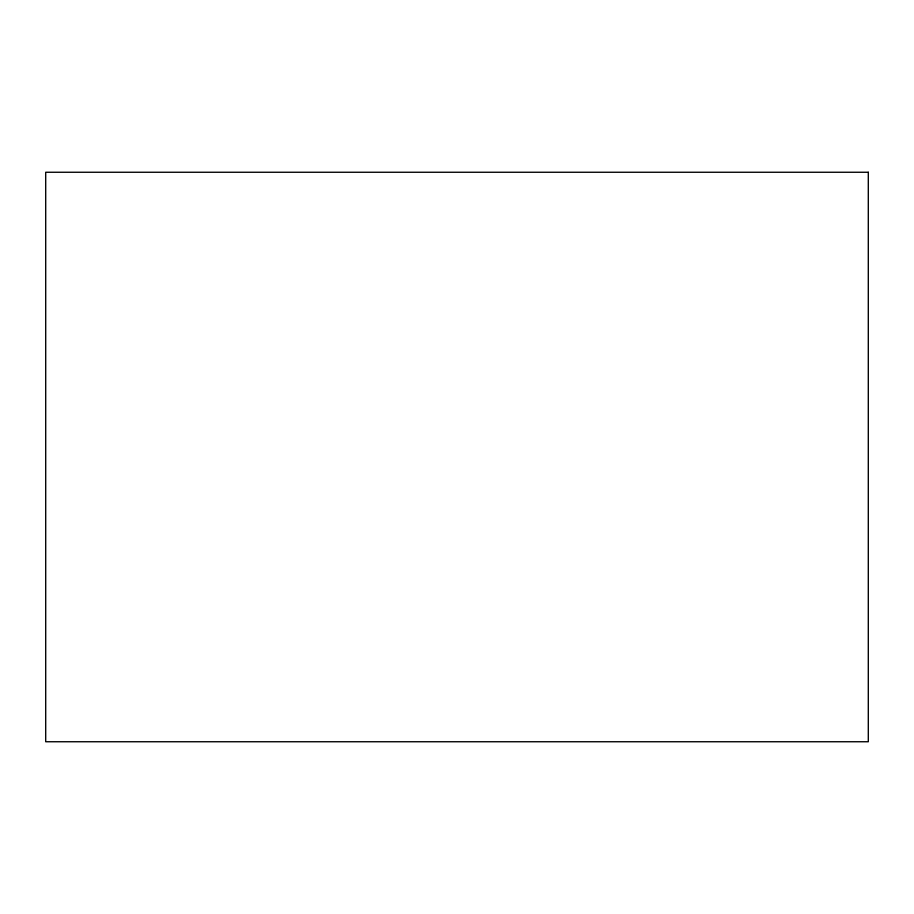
<?xml version="1.0" encoding="UTF-8"?>
<svg xmlns="http://www.w3.org/2000/svg" width="914" height="914" viewBox="0 0 914 914"><rect width="100%" height="100%" fill="white"/><g stroke="black" fill="none" stroke-linecap="round" stroke-linejoin="round"><path stroke-width="1.37" d="M868.3 172.255L45.7 172.255L45.7 741.745L868.3 741.745L868.3 172.255"/></g></svg>
